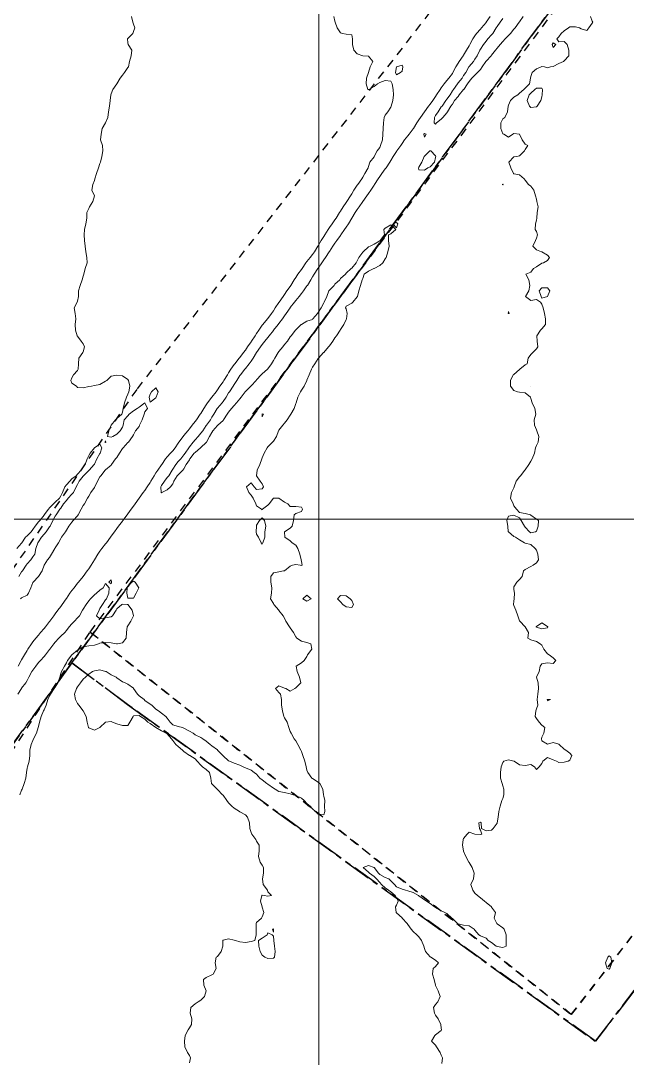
# Model space of a CAD drawing. Header units: centimetres. Extents: x 0 to 642158, y -847 to 649707.
# Drawn here: x 616140.2 to 616194.4, y 620939.2 to 621031.9 of the extents above; entities that cross this region are included whole.
import ezdxf

# ---------------------------------------------------------------- set-up
doc = ezdxf.new("R2010")
doc.units = ezdxf.units.CM
doc.header["$MEASUREMENT"] = 0
doc.linetypes.add('CENTERX2', pattern=[4, 2.5, -0.5, 0.5, -0.5])
doc.linetypes.add('JIS_02_0.7', pattern=[1.35, 0.75, -0.6])
for name, color, linetype, lineweight in [('MEV_grille', 254, 'Continuous', 9), ('WAL_parcellaire agricole', 7, 'JIS_02_0.7', 25), ('WAL_topographie 0.5', 253, 'Continuous', 20)]:
    doc.layers.add(name, color=color, linetype=linetype, lineweight=lineweight)
doc.layers.add('SPW_parcellaire cadastral', color=7, linetype='CENTERX2', lineweight=25, true_color=0xff0542)

# ---------------------------------------------------------------- blocks, each defined once
blk = doc.blocks.new('*U114')
at = {"layer": 'MEV_grille', "transparency": 33554687}
blk.add_lwpolyline([(-1338.461, 0), (1338.461, 0)], dxfattribs=at)
blk = doc.blocks.new('*U115')
at = {"layer": 'MEV_grille', "color": 0, "linetype": 'ByBlock', "lineweight": -2, "transparency": 16777216}
blk.add_blockref('*U114', (0, -1400), dxfattribs=at)
blk = doc.blocks.new('*U112')
at = {"layer": 'MEV_grille', "transparency": 33554687}
blk.add_lwpolyline([(0, 1825.476), (0, -1825.476)], dxfattribs=at)
blk = doc.blocks.new('*U113')
at = {"layer": 'MEV_grille', "color": 0, "linetype": 'ByBlock', "lineweight": -2, "transparency": 16777216}
blk.add_blockref('*U112', (800, 0), dxfattribs=at)

msp = doc.modelspace()

# ---------------------------------------------------------------- linework, layer by layer
at = {"layer": 'SPW_parcellaire cadastral'}
for points in [[(616031.537, 621061.047), (616071.296, 621032.515), (616131.436, 621110.214), (616203.864, 621055.115), (616144.734, 620974.533), (616080.198, 620885.531), (616077.163, 620887.867), (616061.829, 620900.382), (616015.821, 620937.439), (615969.003, 620975.449), (615975.675, 621007.177), (615976.309, 621011.064), (615979.34, 621025.789), (615982.812, 621040.628), (615983.011, 621041.574), (615985.549, 621053.648), (615985.909, 621055.307), (615989.278, 621069.963), (615990.634, 621076.479), (615992.086, 621082.87), (615993.251, 621088.613), (615997.419, 621085.792), (616031.537, 621061.047)], [(616228.713, 621089.191), (616234.067, 621096.533), (616235.854, 621085.618), (616250.942, 621018.209), (616191.526, 620940.742), (616149.715, 620970.824), (616144.734, 620974.533), (616203.864, 621055.115), (616228.713, 621089.191)], [(616080.198, 620885.531), (616144.734, 620974.533), (616149.715, 620970.824), (616191.526, 620940.742), (616250.942, 621018.209), (616261.912, 620966.122), (616263.613, 620952.538), (616261.41, 620918.602), (616259.582, 620897.225), (616259.185, 620882.418), (616258.186, 620828.585), (616258.195, 620804.368), (616254.945, 620806.243), (616180.117, 620849.425), (616137.678, 620793.39), (616104.658, 620794.238), (616090.293, 620793.326), (616059.536, 620788.639)]]:
    msp.add_lwpolyline(points, dxfattribs=at)
at = {"layer": 'WAL_parcellaire agricole'}
for points in [[(615993.69, 621087.772), (615996.857, 621085.772), (616071.363, 621033.532), (616158.049, 621144.691), (616223.154, 621092.299), (616150.533, 620998.958), (616089.777, 620911.085), (616081.778, 620901.784), (616076.078, 620902.284), (616069.979, 620895.383), (615970.471, 620972.87), (615993.69, 621087.772)], [(616146.369, 620977.291), (616226.522, 621084.466), (616231.772, 621085.383), (616245.694, 621033.969), (616249.362, 621021.469), (616227.866, 620992.8), (616189.372, 620943.13), (616146.369, 620977.291)], [(616256.531, 621010.471), (616261.045, 620978.872), (616264.204, 620946.972), (616264.54, 620929.472), (616262.543, 620906.472), (616257.382, 620855.139), (616253.22, 620818.805), (616251.222, 620803.638), (616172.383, 620852.629), (616133.223, 620798.458), (616052.891, 620793.615), (616033.49, 620809.78), (616068.05, 620859.117), (616094.045, 620897.619), (616146.369, 620977.291), (616189.372, 620943.13), (616227.866, 620992.8), (616253.195, 621026.136), (616256.531, 621010.471)]]:
    msp.add_lwpolyline(points, dxfattribs=at)
at = {"layer": 'WAL_topographie 0.5'}
for points in [[(616168.163, 621032.25), (616168.25, 621031.85), (616168.275, 621031.75), (616168.45, 621031.25), (616168.75, 621030.788), (616168.917, 621030.75), (616169.25, 621030.687), (616169.75, 621030.625), (616169.825, 621030.25), (616169.829, 621029.75), (616169.95, 621029.25), (616170.25, 621028.917), (616170.75, 621028.75), (616170.751, 621028.75), (616171.25, 621028.708), (616171.643, 621028.25), (616171.399, 621027.75), (616171.25, 621027.25), (616171.25, 621027.25), (616171.074, 621026.75), (616171.028, 621026.25), (616171.188, 621025.75), (616171.25, 621025.734), (616171.276, 621025.75), (616171.75, 621026.007), (616172.054, 621026.25), (616172.25, 621026.356), (616172.75, 621026.557), (616173.25, 621026.481), (616173.37, 621026.25), (616173.442, 621025.75), (616173.475, 621025.25), (616173.429, 621024.75), (616173.288, 621024.25), (616173.25, 621024.167), (616172.972, 621023.75), (616172.75, 621023.45), (616172.657, 621023.25), (616172.576, 621022.75), (616172.558, 621022.25), (616172.53, 621021.75), (616172.491, 621021.25), (616172.333, 621020.75), (616172.25, 621020.556), (616172.013, 621020.25), (616171.76, 621019.75), (616171.75, 621019.733), (616171.38, 621019.25), (616171.25, 621018.85), (616171.209, 621018.75), (616170.936, 621018.25), (616170.75, 621017.902), (616170.641, 621017.75), (616170.29, 621017.25), (616170.25, 621017.185), (616169.95, 621016.75), (616169.75, 621016.42), (616169.628, 621016.25), (616169.305, 621015.75), (616169.25, 621015.658), (616168.971, 621015.25), (616168.75, 621014.88), (616168.658, 621014.75), (616168.35, 621014.25), (616168.25, 621014.092), (616167.987, 621013.75), (616167.75, 621013.403), (616167.638, 621013.25), (616167.34, 621012.75), (616167.25, 621012.607), (616167.014, 621012.25), (616166.75, 621011.775), (616166.734, 621011.75), (616166.421, 621011.25), (616166.25, 621011.013), (616166.026, 621010.75), (616165.75, 621010.393), (616165.647, 621010.25), (616165.309, 621009.75), (616165.25, 621009.667), (616164.923, 621009.25), (616164.75, 621008.954), (616164.615, 621008.75), (616164.32, 621008.25), (616164.25, 621008.145), (616163.963, 621007.75), (616163.75, 621007.431), (616163.632, 621007.25), (616163.276, 621006.75), (616163.25, 621006.715), (616162.91, 621006.25), (616162.75, 621005.985), (616162.593, 621005.75), (616162.25, 621005.294), (616162.213, 621005.25), (616161.796, 621004.75), (616161.75, 621004.689), (616161.438, 621004.25), (616161.25, 621003.944), (616161.115, 621003.75), (616160.786, 621003.25), (616160.75, 621003.193), (616160.438, 621002.75), (616160.25, 621002.464), (616160.081, 621002.25), (616159.75, 621001.815), (616159.699, 621001.75), (616159.312, 621001.25), (616159.25, 621001.167), (616158.943, 621000.75), (616158.75, 621000.433), (616158.634, 621000.25), (616158.324, 620999.75), (616158.25, 620999.638), (616157.976, 620999.25), (616157.75, 620998.905), (616157.634, 620998.75), (616157.25, 620998.253), (616157.248, 620998.25), (616156.865, 620997.75), (616156.75, 620997.572), (616156.531, 620997.25), (616156.25, 620996.798), (616156.217, 620996.75), (616155.868, 620996.25), (616155.75, 620996.08), (616155.496, 620995.75), (616155.25, 620995.434), (616155.095, 620995.25), (616154.75, 620994.829), (616154.688, 620994.75), (616154.301, 620994.25), (616154.25, 620994.17), (616153.973, 620993.75), (616153.75, 620993.457), (616153.556, 620993.25), (616153.25, 620992.924), (616153.11, 620992.75), (616152.775, 620992.25), (616152.75, 620992.211), (616152.425, 620991.75), (616152.25, 620991.494), (616152.089, 620991.25), (616151.811, 620990.75), (616151.75, 620990.651), (616151.477, 620990.25), (616151.25, 620989.932), (616151.105, 620989.75), (616150.764, 620989.25), (616150.75, 620989.23), (616150.402, 620988.75), (616150.25, 620988.54), (616150.034, 620988.25), (616149.75, 620987.844), (616149.673, 620987.75), (616149.29, 620987.25), (616149.25, 620987.198), (616148.905, 620986.75), (616148.75, 620986.533), (616148.536, 620986.25), (616148.25, 620985.842), (616148.177, 620985.75), (616147.82, 620985.25), (616147.75, 620985.151), (616147.427, 620984.75), (616147.25, 620984.503), (616147.067, 620984.25), (616146.756, 620983.75), (616146.75, 620983.739), (616146.456, 620983.25), (616146.25, 620982.937), (616146.119, 620982.75), (616145.75, 620982.255), (616145.746, 620982.25), (616145.329, 620981.75), (616145.25, 620981.657), (616144.936, 620981.25), (616144.75, 620981.002), (616144.571, 620980.75), (616144.25, 620980.274), (616144.232, 620980.25), (616143.882, 620979.75), (616143.75, 620979.581), (616143.498, 620979.25), (616143.25, 620978.927), (616143.113, 620978.75), (616142.763, 620978.25), (616142.75, 620978.233), (616142.371, 620977.75), (616142.25, 620977.606), (616141.945, 620977.25), (616141.75, 620977.021), (616141.53, 620976.75), (616141.25, 620976.406), (616141.132, 620976.25), (616140.816, 620975.75), (616140.75, 620975.649), (616140.512, 620975.25), (616140.25, 620974.798), (616140.223, 620974.75), (616139.941, 620974.25)], [(616150.063, 621032.25), (616150.192, 621031.75), (616150.25, 621031.583), (616150.37, 621031.25), (616150.25, 621030.917), (616150.175, 621030.75), (616149.75, 621030.303), (616149.713, 621030.25), (616149.75, 621029.917), (616149.776, 621029.75), (616150.1, 621029.25), (616150.036, 621028.75), (616149.882, 621028.25), (616149.786, 621027.75), (616149.75, 621027.717), (616149.446, 621027.25), (616149.25, 621027.013), (616149.05, 621026.75), (616148.75, 621026.25), (616148.75, 621026.25), (616148.407, 621025.75), (616148.25, 621025.357), (616148.208, 621025.25), (616148.173, 621024.75), (616148.091, 621024.25), (616148.017, 621023.75), (616147.954, 621023.25), (616147.75, 621022.75), (616147.75, 621022.75), (616147.44, 621022.25), (616147.35, 621021.75), (616147.313, 621021.25), (616147.472, 621020.75), (616147.516, 621020.25), (616147.407, 621019.75), (616147.293, 621019.25), (616147.25, 621019.117), (616147.116, 621018.75), (616146.944, 621018.25), (616146.785, 621017.75), (616146.75, 621017.625), (616146.607, 621017.25), (616146.523, 621016.75), (616146.75, 621016.25), (616146.75, 621016.25), (616146.75, 621016.25), (616146.625, 621015.75), (616146.322, 621015.25), (616146.25, 621015.125), (616146.089, 621014.75), (616146.083, 621014.25), (616145.982, 621013.75), (616145.871, 621013.25), (616145.853, 621012.75), (616145.871, 621012.25), (616145.939, 621011.75), (616146, 621011.25), (616146.065, 621010.75), (616146.1, 621010.25), (616145.937, 621009.75), (616145.804, 621009.25), (616145.75, 621009.062), (616145.65, 621008.75), (616145.47, 621008.25), (616145.327, 621007.75), (616145.321, 621007.25), (616145.25, 621006.85), (616145.222, 621006.75), (616144.937, 621006.25), (616145.044, 621005.75), (616145.096, 621005.25), (616145.032, 621004.75), (616145.053, 621004.25), (616145.217, 621003.75), (616145.25, 621003.712), (616145.566, 621003.25), (616145.75, 621003.031), (616145.868, 621002.75), (616145.75, 621002.3), (616145.725, 621002.25), (616145.37, 621001.75), (616145.333, 621001.25), (616145.306, 621000.75), (616145.25, 621000.635), (616144.893, 621000.25), (616144.75, 621000), (616144.65, 620999.75), (616144.75, 620999.5), (616145.15, 620999.25), (616145.25, 620999.125), (616145.75, 620999.083), (616146.25, 620999.217), (616146.5, 620999.25), (616146.75, 620999.295), (616147.25, 620999.404), (616147.75, 620999.678), (616147.85, 620999.75), (616148.25, 621000.15), (616148.75, 621000.231), (616149.25, 621000.17), (616149.75, 620999.85), (616149.803, 620999.75), (616149.929, 620999.25), (616149.829, 620998.75), (616149.75, 620998.544), (616149.611, 620998.25), (616149.454, 620997.75), (616149.333, 620997.25), (616149.25, 620996.917), (616149.194, 620996.75), (616148.75, 620996.35), (616148.643, 620996.25), (616148.25, 620995.75), (616148.25, 620995.75), (616148.052, 620995.25), (616147.917, 620994.75), (616148.25, 620994.677), (616148.386, 620994.75), (616148.75, 620994.972), (616149.044, 620995.25), (616149.25, 620995.583), (616149.335, 620995.75), (616149.411, 620996.25), (616149.75, 620996.6), (616149.872, 620996.75), (616150.25, 620997.048), (616150.589, 620997.25), (616150.75, 620997.372), (616151.25, 620997.75), (616151.25, 620997.75), (616151.251, 620997.75), (616151.485, 620997.25), (616151.25, 620996.942), (616151.186, 620996.75), (616151.012, 620996.25), (616150.797, 620995.75), (616150.75, 620995.65), (616150.437, 620995.25), (616150.25, 620994.897), (616150.161, 620994.75), (616149.788, 620994.25), (616149.75, 620994.219), (616149.309, 620993.75), (616149.25, 620993.686), (616149.009, 620993.25), (616148.75, 620992.888), (616148.646, 620992.75), (616148.294, 620992.25), (616148.25, 620992.194), (616147.75, 620991.774), (616147.718, 620991.75), (616147.327, 620991.25), (616147.25, 620991.139), (616147.044, 620990.75), (616146.785, 620990.25), (616146.75, 620990.198), (616146.44, 620989.75), (616146.25, 620989.43), (616146.143, 620989.25), (616145.875, 620988.75), (616145.75, 620988.596), (616145.559, 620988.25), (616145.317, 620987.75), (616145.25, 620987.656), (616144.868, 620987.25), (616144.75, 620987.112), (616144.466, 620986.75), (616144.25, 620986.386), (616144.167, 620986.25), (616143.807, 620985.75), (616143.75, 620985.645), (616143.542, 620985.25), (616143.25, 620984.794), (616143.224, 620984.75), (616142.921, 620984.25), (616142.75, 620983.934), (616142.555, 620983.75), (616142.25, 620983.25), (616142.25, 620983.25), (616142.071, 620982.75), (616141.75, 620982.25), (616141.75, 620982.25), (616141.27, 620981.75), (616141.25, 620981.712), (616141.062, 620981.25), (616140.872, 620980.75), (616140.75, 620980.583), (616140.25, 620980.341), (616140.163, 620980.25)], [(616182.118, 621032.25), (616181.762, 621031.75), (616181.75, 621031.732), (616181.359, 621031.25), (616181.25, 621031.119), (616180.906, 621030.75), (616180.75, 621030.541), (616180.56, 621030.25), (616180.309, 621029.75), (616180.25, 621029.638), (616180.018, 621029.25), (616179.75, 621028.795), (616179.72, 621028.75), (616179.359, 621028.25), (616179.25, 621028.082), (616179.061, 621027.75), (616178.795, 621027.25), (616178.75, 621027.183), (616178.417, 621026.75), (616178.25, 621026.546), (616178.01, 621026.25), (616177.75, 621025.896), (616177.642, 621025.75), (616177.326, 621025.25), (616177.25, 621025.129), (616176.991, 621024.75), (616176.75, 621024.415), (616176.615, 621024.25), (616176.25, 621023.752), (616176.248, 621023.75), (616175.892, 621023.25), (616175.75, 621023.03), (616175.564, 621022.75), (616175.258, 621022.25), (616175.25, 621022.239), (616174.87, 621021.75), (616174.75, 621021.6), (616174.48, 621021.25), (616174.25, 621020.913), (616174.138, 621020.75), (616173.791, 621020.25), (616173.75, 621020.189), (616173.466, 621019.75), (616173.25, 621019.401), (616173.154, 621019.25), (616172.821, 621018.75), (616172.75, 621018.649), (616172.453, 621018.25), (616172.25, 621017.966), (616172.105, 621017.75), (616171.783, 621017.25), (616171.75, 621017.2), (616171.446, 621016.75), (616171.25, 621016.453), (616171.111, 621016.25), (616170.754, 621015.75), (616170.75, 621015.744), (616170.41, 621015.25), (616170.25, 621015.017), (616170.067, 621014.75), (616169.756, 621014.25), (616169.75, 621014.239), (616169.448, 621013.75), (616169.25, 621013.455), (616169.108, 621013.25), (616168.79, 621012.75), (616168.75, 621012.693), (616168.423, 621012.25), (616168.25, 621012.013), (616168.062, 621011.75), (616167.75, 621011.285), (616167.726, 621011.25), (616167.403, 621010.75), (616167.25, 621010.515), (616167.069, 621010.25), (616166.75, 621009.794), (616166.716, 621009.75), (616166.396, 621009.25), (616166.25, 621009.005), (616166.087, 621008.75), (616165.787, 621008.25), (616165.75, 621008.199), (616165.437, 621007.75), (616165.25, 621007.508), (616165.041, 621007.25), (616164.75, 621006.897), (616164.627, 621006.75), (616164.25, 621006.269), (616164.235, 621006.25), (616163.903, 621005.75), (616163.75, 621005.532), (616163.557, 621005.25), (616163.25, 621004.853), (616163.165, 621004.75), (616162.768, 621004.25), (616162.75, 621004.228), (616162.376, 621003.75), (616162.25, 621003.596), (616161.991, 621003.25), (616161.75, 621002.969), (616161.587, 621002.75), (616161.25, 621002.258), (616161.245, 621002.25), (616160.948, 621001.75), (616160.75, 621001.464), (616160.594, 621001.25), (616160.25, 621000.822), (616160.192, 621000.75), (616159.799, 621000.25), (616159.75, 621000.188), (616159.48, 620999.75), (616159.25, 620999.397), (616159.161, 620999.25), (616158.82, 620998.75), (616158.75, 620998.638), (616158.535, 620998.25), (616158.25, 620997.87), (616158.161, 620997.75), (616157.75, 620997.282), (616157.726, 620997.25), (616157.435, 620996.75), (616157.25, 620996.468), (616157.127, 620996.25), (616156.758, 620995.75), (616156.75, 620995.742), (616156.434, 620995.25), (616156.25, 620995.049), (616156.017, 620994.75), (616155.75, 620994.452), (616155.583, 620994.25), (616155.25, 620993.841), (616155.182, 620993.75), (616154.875, 620993.25), (616154.75, 620993.117), (616154.482, 620992.75), (616154.25, 620992.516), (616154.039, 620992.25), (616153.75, 620991.826), (616153.707, 620991.75), (616153.405, 620991.25), (616153.25, 620991.104), (616153.011, 620990.75), (616152.75, 620990.367), (616152.69, 620990.25), (616152.707, 620989.75), (616152.75, 620989.729), (616152.787, 620989.75), (616153.25, 620989.994), (616153.544, 620990.25), (616153.75, 620990.528), (616153.847, 620990.75), (616154.156, 620991.25), (616154.25, 620991.328), (616154.651, 620991.75), (616154.75, 620991.855), (616154.967, 620992.25), (616155.25, 620992.678), (616155.294, 620992.75), (616155.669, 620993.25), (616155.75, 620993.326), (616156.226, 620993.75), (616156.25, 620993.77), (616156.75, 620994.225), (616156.773, 620994.25), (616157.041, 620994.75), (616157.25, 620995.097), (616157.329, 620995.25), (616157.75, 620995.724), (616157.779, 620995.75), (616158.25, 620996.186), (616158.3, 620996.25), (616158.619, 620996.75), (616158.75, 620996.926), (616159.009, 620997.25), (616159.25, 620997.53), (616159.449, 620997.75), (616159.75, 620998.106), (616159.862, 620998.25), (616160.236, 620998.75), (616160.25, 620998.765), (616160.73, 620999.25), (616160.75, 620999.27), (616161.198, 620999.75), (616161.25, 620999.81), (616161.659, 621000.25), (616161.75, 621000.339), (616162.209, 621000.75), (616162.25, 621000.799), (616162.573, 621001.25), (616162.75, 621001.552), (616162.866, 621001.75), (616163.19, 621002.25), (616163.25, 621002.329), (616163.603, 621002.75), (616163.75, 621002.959), (616164.008, 621003.25), (616164.25, 621003.641), (616164.35, 621003.75), (616164.729, 621004.25), (616164.75, 621004.277), (616165.235, 621004.75), (616165.25, 621004.767), (616165.75, 621005.041), (616166.25, 621005.21), (616166.275, 621005.25), (616166.702, 621005.75), (616166.75, 621005.83), (616167.026, 621006.25), (616167.25, 621006.697), (616167.301, 621006.75), (616167.526, 621007.25), (616167.703, 621007.75), (616167.75, 621007.824), (616168.183, 621008.25), (616168.25, 621008.342), (616168.683, 621008.75), (616168.75, 621008.862), (616169.192, 621009.25), (616169.25, 621009.343), (616169.708, 621009.75), (616169.75, 621009.779), (616170.134, 621010.25), (616170.25, 621010.429), (616170.372, 621010.75), (616170.75, 621011.202), (616170.781, 621011.25), (616171.25, 621011.675), (616171.393, 621011.75), (616171.75, 621011.932), (616172.25, 621012.226), (616172.304, 621012.25), (616172.664, 621012.75), (616172.625, 621013.25), (616172.75, 621013.342), (616173.25, 621013.644), (616173.68, 621013.25), (616173.25, 621012.839), (616173.028, 621012.75), (616173.044, 621012.25), (616173.081, 621011.75), (616172.972, 621011.25), (616172.815, 621010.75), (616172.75, 621010.63), (616172.516, 621010.25), (616172.25, 621010.013), (616171.75, 621009.756), (616171.73, 621009.75), (616171.25, 621009.521), (616170.871, 621009.25), (616170.75, 621008.864), (616170.684, 621008.75), (616170.536, 621008.25), (616170.393, 621007.75), (616170.26, 621007.25), (616170.25, 621007.225), (616169.84, 621006.75), (616169.75, 621006.664), (616169.25, 621006.396), (616169.192, 621006.25), (616169.25, 621006.15), (616169.338, 621005.75), (616169.277, 621005.25), (616169.25, 621005.206), (616169.038, 621004.75), (616168.75, 621004.292), (616168.724, 621004.25), (616168.399, 621003.75), (616168.25, 621003.549), (616168.053, 621003.25), (616167.75, 621002.842), (616167.67, 621002.75), (616167.25, 621002.264), (616167.23, 621002.25), (616166.774, 621001.75), (616166.75, 621001.721), (616166.453, 621001.25), (616166.25, 621000.928), (616166.142, 621000.75), (616165.944, 621000.25), (616165.75, 620999.777), (616165.742, 620999.75), (616165.505, 620999.25), (616165.25, 620998.884), (616165.162, 620998.75), (616164.924, 620998.25), (616164.771, 620997.75), (616164.75, 620997.694), (616164.6, 620997.25), (616164.314, 620996.75), (616164.25, 620996.647), (616163.99, 620996.25), (616163.75, 620995.938), (616163.606, 620995.75), (616163.25, 620995.31), (616163.217, 620995.25), (616163.038, 620994.75), (616162.75, 620994.325), (616162.659, 620994.25), (616162.25, 620993.835), (616162.197, 620993.75), (616161.919, 620993.25), (616161.75, 620992.853), (616161.708, 620992.75), (616161.548, 620992.25), (616161.292, 620991.75), (616161.25, 620991.25), (616161.558, 620990.75), (616161.75, 620990.523), (616161.87, 620990.25), (616161.75, 620990.092), (616161.25, 620990.015), (616161.028, 620990.25), (616160.75, 620990.607), (616160.333, 620990.25), (616160.567, 620989.75), (616160.75, 620989.5), (616160.94, 620989.25), (616161.184, 620988.75), (616161.25, 620988.558), (616161.694, 620988.25), (616161.75, 620988.204), (616161.766, 620988.25), (616162.25, 620988.616), (616162.372, 620988.75), (616162.75, 620989.25), (616162.75, 620989.25), (616163.25, 620989.25), (616163.25, 620989.25), (616163.75, 620988.887), (616164.025, 620988.75), (616164.25, 620988.513), (616164.75, 620988.511), (616165.25, 620988.446), (616165.348, 620988.25), (616165.25, 620988.046), (616164.75, 620987.875), (616164.607, 620987.75), (616164.554, 620987.25), (616164.432, 620986.75), (616164.25, 620986.56), (616163.75, 620986.25), (616163.783, 620985.75), (616164.25, 620985.446), (616164.417, 620985.25), (616164.75, 620985.036), (616164.947, 620984.75), (616165.12, 620984.25), (616165.237, 620983.75), (616165.25, 620983.583), (616165.309, 620983.25), (616165.25, 620983.217), (616165.139, 620983.25), (616164.75, 620983.329), (616164.459, 620983.25), (616164.25, 620983.174), (616163.75, 620982.765), (616163.667, 620982.75), (616163.25, 620982.667), (616162.75, 620982.583), (616162.528, 620982.25), (616162.529, 620981.75), (616162.605, 620981.25), (616162.591, 620980.75), (616162.492, 620980.25), (616162.75, 620979.825), (616162.8, 620979.75), (616163.238, 620979.25), (616163.25, 620979.222), (616163.619, 620978.75), (616163.75, 620978.519), (616163.856, 620978.25), (616164.185, 620977.75), (616164.25, 620977.673), (616164.535, 620977.25), (616164.75, 620976.859), (616164.842, 620976.75), (616165.25, 620976.473), (616165.75, 620976.364), (616166.092, 620976.25), (616166.185, 620975.75), (616165.81, 620975.25), (616165.75, 620975.118), (616165.5, 620974.75), (616165.25, 620974.538), (616164.798, 620974.25), (616164.875, 620973.75), (616165.083, 620973.25), (616165.187, 620972.75), (616164.75, 620972.313), (616164.667, 620972.25), (616164.25, 620972.023), (616163.865, 620972.25), (616163.75, 620972.291), (616163.25, 620972.483), (616162.946, 620972.25), (616163.25, 620971.882), (616163.389, 620971.75), (616163.474, 620971.25), (616163.487, 620970.75), (616163.574, 620970.25), (616163.675, 620969.75), (616163.75, 620969.62), (616163.986, 620969.25), (616164.14, 620968.75), (616164.25, 620968.41), (616164.343, 620968.25), (616164.591, 620967.75), (616164.75, 620967.571), (616164.924, 620967.25), (616165.201, 620966.75), (616165.25, 620966.625), (616165.383, 620966.25), (616165.55, 620965.75), (616165.665, 620965.25), (616165.75, 620964.95), (616165.818, 620964.75), (616166.184, 620964.25), (616166.25, 620964.204), (616166.75, 620963.895), (616166.886, 620963.75), (616167.172, 620963.25), (616167.23, 620962.75), (616167.25, 620962.625), (616167.333, 620962.25), (616167.329, 620961.75), (616167.361, 620961.25), (616167.25, 620960.956), (616166.75, 620961.014), (616166.527, 620961.25), (616166.25, 620961.513), (616166.05, 620961.75), (616165.75, 620961.989), (616165.51, 620962.25), (616165.25, 620962.466), (616164.75, 620962.696), (616164.527, 620962.75), (616164.25, 620962.847), (616163.75, 620962.95), (616163.25, 620963.06), (616162.906, 620963.25), (616162.75, 620963.352), (616162.25, 620963.699), (616162.175, 620963.75), (616161.75, 620964.077), (616161.545, 620964.25), (616161.25, 620964.594), (616161.045, 620964.75), (616160.75, 620964.953), (616160.25, 620965.159), (616160.055, 620965.25), (616159.75, 620965.411), (616159.25, 620965.571), (616158.814, 620965.75), (616158.75, 620965.789), (616158.25, 620966.245), (616158.245, 620966.25), (616157.764, 620966.75), (616157.75, 620966.761), (616157.25, 620967.139), (616157.112, 620967.25), (616156.75, 620967.529), (616156.453, 620967.75), (616156.25, 620967.873), (616155.75, 620968.117), (616155.581, 620968.25), (616155.25, 620968.431), (616154.75, 620968.716), (616154.639, 620968.75), (616154.25, 620968.85), (616153.75, 620969.007), (616153.53, 620969.25), (616153.25, 620969.588), (616153.128, 620969.75), (616152.75, 620970.046), (616152.48, 620970.25), (616152.25, 620970.396), (616151.871, 620970.75), (616151.75, 620970.838), (616151.25, 620971.186), (616151.192, 620971.25), (616150.75, 620971.586), (616150.616, 620971.75), (616150.26, 620972.25), (616150.25, 620972.263), (616149.75, 620972.638), (616149.491, 620972.75), (616149.25, 620972.847), (616148.75, 620973.205), (616148.699, 620973.25), (616148.25, 620973.479), (616147.79, 620973.75), (616147.75, 620973.774), (616147.25, 620973.908), (616146.75, 620973.826), (616146.578, 620973.75), (616146.25, 620973.534), (616145.952, 620973.25), (616145.75, 620973.083), (616145.512, 620972.75), (616145.25, 620972.403), (616145.147, 620972.25), (616144.971, 620971.75), (616145.058, 620971.25), (616145.25, 620970.909), (616145.36, 620970.75), (616145.75, 620970.257), (616145.756, 620970.25), (616146.011, 620969.75), (616146.092, 620969.25), (616146.235, 620968.75), (616146.25, 620968.731), (616146.75, 620968.511), (616147.25, 620968.75), (616147.25, 620968.75), (616147.75, 620969.25), (616147.75, 620969.25), (616148.25, 620969.293), (616148.367, 620969.25), (616148.75, 620969.09), (616149.25, 620968.93), (616149.75, 620968.955), (616149.926, 620969.25), (616150.216, 620969.75), (616150.25, 620969.795), (616150.75, 620969.848), (616150.868, 620969.75), (616151.25, 620969.522), (616151.532, 620969.25), (616151.75, 620969.11), (616152.25, 620968.75), (616152.25, 620968.75), (616152.75, 620968.465), (616153.171, 620968.25), (616153.25, 620968.188), (616153.651, 620967.75), (616153.75, 620967.591), (616154.023, 620967.25), (616154.25, 620967.058), (616154.62, 620966.75), (616154.75, 620966.635), (616155.25, 620966.275), (616155.294, 620966.25), (616155.75, 620965.953), (616155.944, 620965.75), (616156.25, 620965.406), (616156.422, 620965.25), (616156.75, 620965.003), (616157.045, 620964.75), (616157.172, 620964.25), (616157.219, 620963.75), (616157.25, 620963.719), (616157.729, 620963.25), (616157.75, 620963.232), (616158.215, 620962.75), (616158.25, 620962.706), (616158.575, 620962.25), (616158.75, 620962.034), (616159.04, 620961.75), (616159.25, 620961.566), (616159.724, 620961.25), (616159.75, 620961.23), (616160.25, 620960.968), (616160.439, 620960.75), (616160.627, 620960.25), (616160.63, 620959.75), (616160.75, 620959.389), (616160.811, 620959.25), (616161.167, 620958.75), (616161.25, 620958.621), (616161.49, 620958.25), (616161.489, 620957.75), (616161.421, 620957.25), (616161.571, 620956.75), (616161.75, 620956.456), (616161.853, 620956.25), (616161.878, 620955.75), (616161.774, 620955.25), (616161.821, 620954.75), (616162.208, 620954.25), (616162.25, 620954.083), (616162.583, 620953.75), (616162.25, 620953.706), (616161.917, 620953.75), (616161.75, 620953.792), (616161.717, 620953.75), (616161.61, 620953.25), (616161.741, 620952.75), (616161.75, 620952.704), (616161.882, 620952.25), (616161.75, 620951.865), (616161.675, 620951.75), (616161.25, 620951.364), (616161.202, 620951.25), (616161.203, 620950.75), (616161.219, 620950.25), (616161.083, 620949.75), (616160.75, 620949.65), (616160.25, 620949.57), (616159.75, 620949.636), (616159.365, 620949.75), (616159.25, 620949.779), (616158.75, 620949.883), (616158.25, 620949.781), (616158.233, 620949.75), (616158.234, 620949.25), (616158.068, 620948.75), (616157.75, 620948.313), (616157.635, 620948.25), (616157.56, 620947.75), (616157.625, 620947.25), (616157.365, 620946.75), (616157.25, 620946.667), (616156.75, 620946.432), (616156.5, 620946.25), (616156.526, 620945.75), (616156.75, 620945.25), (616156.75, 620945.25), (616156.75, 620945.25), (616156.589, 620944.75), (616156.25, 620944.411), (616156.036, 620944.25), (616155.75, 620944.074), (616155.357, 620943.75), (616155.315, 620943.25), (616155.464, 620942.75), (616155.417, 620942.25), (616155.25, 620941.929), (616155.131, 620941.75), (616154.868, 620941.25), (616154.811, 620940.75), (616154.846, 620940.25), (616155.083, 620939.75), (616155.25, 620939.481), (616155.344, 620939.25), (616155.25, 620938.822)], [(616191.092, 621032.25), (616191.25, 621031.836), (616191.284, 621031.75), (616191.25, 621031.65), (616190.938, 621031.25), (616190.75, 621031.019), (616190.25, 621031.162), (616190.107, 621031.25), (616189.75, 621031.337), (616189.25, 621031.321), (616189.119, 621031.25), (616188.75, 621030.976), (616188.461, 621030.75), (616188.25, 621030.436), (616188.083, 621030.25), (616188.25, 621029.992), (616188.75, 621030.016), (616188.99, 621029.75), (616189.165, 621029.25), (616189.138, 621028.75), (616188.75, 621028.294), (616188.667, 621028.25), (616188.25, 621028.067), (616187.75, 621027.8), (616187.528, 621027.75), (616187.25, 621027.684), (616186.972, 621027.75), (616186.75, 621027.799), (616186.667, 621027.75), (616186.25, 621027.583), (616185.886, 621027.25), (616185.75, 621026.893), (616185.722, 621026.75), (616185.625, 621026.25), (616185.25, 621025.854), (616185.144, 621025.75), (616184.75, 621025.397), (616184.587, 621025.25), (616184.25, 621025.06), (616183.95, 621024.75), (616183.75, 621024.346), (616183.717, 621024.25), (616183.679, 621023.75), (616183.441, 621023.25), (616183.25, 621023.106), (616183.085, 621022.75), (616183.071, 621022.25), (616183.25, 621021.792), (616183.344, 621021.75), (616183.75, 621021.479), (616184.156, 621021.75), (616184.25, 621021.815), (616184.75, 621021.75), (616184.75, 621021.75), (616184.975, 621021.25), (616185.25, 621020.857), (616185.5, 621020.75), (616185.25, 621020.375), (616185.187, 621020.25), (616184.75, 621019.813), (616184.5, 621019.75), (616184.25, 621019.731), (616183.786, 621019.25), (616183.964, 621018.75), (616184.218, 621018.25), (616184.25, 621018.21), (616184.75, 621018.125), (616185.17, 621017.75), (616185.25, 621017.645), (616185.562, 621017.25), (616185.75, 621017.095), (616186.028, 621016.75), (616186.169, 621016.25), (616186.25, 621015.938), (616186.298, 621015.75), (616186.422, 621015.25), (616186.329, 621014.75), (616186.291, 621014.25), (616186.25, 621014.083), (616186.164, 621013.75), (616186.156, 621013.25), (616186.25, 621013.05), (616186.36, 621012.75), (616186.25, 621012.45), (616186.185, 621012.25), (616185.941, 621011.75), (616186.25, 621011.432), (616186.712, 621011.25), (616186.75, 621011.235), (616187.25, 621010.953), (616187.426, 621010.75), (616187.25, 621010.454), (616186.875, 621010.25), (616186.75, 621010.224), (616186.25, 621009.899), (616185.991, 621009.75), (616185.75, 621009.425), (616185.312, 621009.25), (616185.575, 621008.75), (616185.672, 621008.25), (616185.567, 621007.75), (616185.267, 621007.25), (616185.75, 621006.882), (616186.25, 621006.993), (616186.61, 621006.75), (616186.75, 621006.575), (616186.857, 621006.25), (616186.968, 621005.75), (616187.069, 621005.25), (616187.067, 621004.75), (616186.75, 621004.379), (616186.635, 621004.25), (616186.29, 621003.75), (616186.326, 621003.25), (616186.378, 621002.75), (616186.25, 621002.583), (616185.938, 621002.25), (616185.75, 621002.062), (616185.523, 621001.75), (616185.429, 621001.25), (616185.25, 621001.146), (616184.775, 621000.75), (616184.75, 621000.732), (616184.25, 621000.28), (616184.167, 621000.25), (616183.944, 620999.75), (616183.942, 620999.25), (616184.25, 620998.863), (616184.568, 620998.75), (616184.75, 620998.723), (616185.25, 620998.636), (616185.722, 620998.25), (616185.75, 620998.139), (616185.867, 620997.75), (616186.112, 620997.25), (616186.205, 620996.75), (616186.048, 620996.25), (616186.076, 620995.75), (616186.25, 620995.333), (616186.278, 620995.25), (616186.464, 620994.75), (616186.401, 620994.25), (616186.25, 620993.942), (616186.159, 620993.75), (616186.073, 620993.25), (616185.89, 620992.75), (616185.75, 620992.536), (616185.583, 620992.25), (616185.25, 620991.779), (616185.227, 620991.75), (616184.847, 620991.25), (616184.75, 620991.141), (616184.438, 620990.75), (616184.281, 620990.25), (616184.25, 620990.167), (616184.016, 620989.75), (616183.933, 620989.25), (616184.165, 620988.75), (616184.25, 620988.56), (616184.467, 620988.25), (616184.75, 620987.957), (616185.25, 620987.886), (616185.721, 620987.75), (616185.75, 620987.739), (616186.25, 620987.375), (616186.427, 620987.25), (616186.409, 620986.75), (616186.25, 620986.283), (616186.179, 620986.25), (616185.75, 620986.135), (616185.643, 620986.25), (616185.25, 620986.657), (616185.204, 620986.75), (616184.88, 620987.25), (616184.75, 620987.5), (616184.25, 620987.737), (616183.75, 620987.643), (616183.622, 620987.25), (616183.703, 620986.75), (616183.734, 620986.25), (616183.75, 620986.234), (616184.25, 620985.832), (616184.375, 620985.75), (616184.75, 620985.519), (616185.202, 620985.25), (616185.25, 620985.229), (616185.75, 620985.104), (616186.13, 620984.75), (616186.25, 620984.595), (616186.388, 620984.25), (616186.445, 620983.75), (616186.25, 620983.469), (616185.966, 620983.25), (616185.75, 620983.138), (616185.25, 620982.875), (616185.106, 620982.75), (616184.97, 620982.25), (616184.75, 620981.979), (616184.494, 620981.75), (616184.25, 620981.313), (616184.227, 620981.25), (616184.25, 620981.083), (616184.285, 620980.75), (616184.278, 620980.25), (616184.25, 620980.036), (616184.216, 620979.75), (616184.25, 620979.645), (616184.429, 620979.25), (616184.583, 620978.75), (616184.75, 620978.3), (616184.781, 620978.25), (616185.25, 620977.75), (616185.25, 620977.75), (616185.542, 620977.25), (616185.477, 620976.75), (616185.75, 620976.592), (616186.25, 620976.447), (616186.591, 620976.25), (616186.75, 620976.11), (616186.93, 620975.75), (616187.25, 620975.34), (616187.39, 620975.25), (616187.75, 620974.985), (616187.992, 620974.75), (616187.75, 620974.492), (616187.25, 620974.536), (616186.75, 620974.462), (616186.578, 620974.25), (616186.49, 620973.75), (616186.25, 620973.25), (616186.417, 620972.75), (616186.439, 620972.25), (616186.379, 620971.75), (616186.329, 620971.25), (616186.39, 620970.75), (616186.25, 620970.432), (616186.215, 620970.25), (616186.15, 620969.75), (616186.25, 620969.567), (616186.491, 620969.25), (616186.75, 620968.964), (616187, 620968.75), (616186.92, 620968.25), (616186.75, 620967.887), (616186.7, 620967.75), (616186.75, 620967.583), (616187.25, 620967.264), (616187.75, 620967.414), (616188.25, 620967.284), (616188.282, 620967.25), (616188.75, 620966.84), (616188.885, 620966.75), (616189.25, 620966.472), (616189.406, 620966.25), (616189.25, 620965.85), (616189.083, 620965.75), (616188.75, 620965.659), (616188.25, 620965.646), (616188.042, 620965.75), (616187.75, 620965.867), (616187.25, 620966.096), (616186.828, 620965.75), (616186.75, 620965.558), (616186.515, 620965.25), (616186.25, 620965.025), (616186.07, 620965.25), (616185.75, 620965.461), (616185.25, 620965.362), (616184.75, 620965.423), (616184.264, 620965.75), (616184.25, 620965.765), (616183.75, 620965.883), (616183.35, 620965.75), (616183.25, 620965.625), (616183.114, 620965.25), (616183.047, 620964.75), (616183.048, 620964.25), (616183.193, 620963.75), (616183.25, 620963.55), (616183.348, 620963.25), (616183.347, 620962.75), (616183.25, 620962.432), (616183.173, 620962.25), (616183.009, 620961.75), (616182.895, 620961.25), (616182.837, 620960.75), (616182.761, 620960.25), (616182.75, 620960.222), (616182.396, 620959.75), (616182.25, 620959.61), (616181.75, 620959.55), (616181.35, 620959.75), (616181.317, 620960.25), (616181.25, 620960.306), (616181.107, 620960.25), (616181.167, 620959.75), (616181.25, 620959.583), (616181.375, 620959.25), (616181.25, 620959.215), (616180.75, 620959.25), (616180.75, 620959.25), (616180.25, 620959.417), (616180.056, 620959.25), (616179.75, 620958.857), (616179.717, 620958.75), (616179.65, 620958.25), (616179.74, 620957.75), (616179.75, 620957.728), (616179.954, 620957.25), (616180.23, 620956.75), (616180.25, 620956.722), (616180.516, 620956.25), (616180.689, 620955.75), (616180.622, 620955.25), (616180.398, 620954.75), (616180.574, 620954.25), (616180.75, 620953.983), (616180.978, 620953.75), (616181.25, 620953.545), (616181.617, 620953.25), (616181.75, 620953.123), (616182.237, 620952.75), (616182.25, 620952.729), (616182.598, 620952.25), (616182.477, 620951.75), (616182.732, 620951.25), (616182.75, 620951.234), (616183.25, 620950.886), (616183.37, 620950.75), (616183.552, 620950.25), (616183.554, 620949.75), (616183.55, 620949.25), (616183.25, 620949.114), (616182.75, 620949.205), (616182.644, 620949.25), (616182.25, 620949.567), (616181.95, 620949.75), (616181.75, 620949.946), (616181.25, 620950.153), (616181.12, 620950.25), (616180.75, 620950.669), (616180.69, 620950.75), (616180.25, 620951.046), (616179.75, 620951.12), (616179.25, 620951.221), (616179.203, 620951.25), (616178.75, 620951.698), (616178.699, 620951.75), (616178.25, 620952.154), (616178.064, 620952.25), (616177.75, 620952.397), (616177.25, 620952.679), (616177.157, 620952.75), (616176.75, 620953.036), (616176.443, 620953.25), (616176.25, 620953.384), (616175.75, 620953.722), (616175.708, 620953.75), (616175.25, 620954.017), (616174.75, 620954.189), (616174.548, 620954.25), (616174.25, 620954.315), (616173.75, 620954.548), (616173.559, 620954.75), (616173.25, 620955.083), (616173.057, 620955.25), (616172.75, 620955.378), (616172.25, 620955.635), (616172.15, 620955.75), (616171.75, 620956.25), (616171.75, 620956.25), (616171.25, 620956.448), (616170.787, 620956.25), (616171.25, 620955.833), (616171.343, 620955.75), (616171.75, 620955.449), (616171.97, 620955.25), (616172.25, 620954.931), (616172.404, 620954.75), (616172.75, 620954.453), (616173.041, 620954.25), (616173.25, 620954.083), (616173.633, 620953.75), (616173.75, 620953.55), (616173.912, 620953.25), (616173.75, 620952.888), (616173.667, 620952.75), (616173.728, 620952.25), (616173.75, 620952.227), (616174.25, 620951.778), (616174.268, 620951.75), (616174.704, 620951.25), (616174.75, 620951.183), (616175.076, 620950.75), (616175.25, 620950.543), (616175.578, 620950.25), (616175.75, 620950.083), (616176, 620949.75), (616176.188, 620949.25), (616176.25, 620949.023), (616176.35, 620948.75), (616176.75, 620948.27), (616176.827, 620948.25), (616177.25, 620947.975), (616177.515, 620947.75), (616177.25, 620947.429), (616177.041, 620947.25), (616176.969, 620946.75), (616177.105, 620946.25), (616177.232, 620945.75), (616177.25, 620945.725), (616177.487, 620945.25), (616177.639, 620944.75), (616177.44, 620944.25), (616177.25, 620944.038), (616177.067, 620943.75), (616177.136, 620943.25), (616177.25, 620943.078), (616177.487, 620942.75), (616177.719, 620942.25), (616177.75, 620941.917), (616177.783, 620941.75), (616177.75, 620941.719), (616177.25, 620941.318), (616177.178, 620941.25), (616176.889, 620940.75), (616177.25, 620940.389), (616177.339, 620940.25), (616177.644, 620939.75), (616177.75, 620939.5), (616177.863, 620939.25), (616177.792, 620938.75)], [(616183.25, 621032.071), (616183.023, 621031.75), (616182.75, 621031.365), (616182.67, 621031.25), (616182.349, 621030.75), (616182.25, 621030.633), (616181.928, 621030.25), (616181.75, 621030.055), (616181.514, 621029.75), (616181.25, 621029.348), (616181.197, 621029.25), (616180.97, 621028.75), (616180.75, 621028.437), (616180.636, 621028.25), (616180.25, 621027.779), (616180.229, 621027.75), (616179.941, 621027.25), (616179.75, 621026.986), (616179.623, 621026.75), (616179.25, 621026.322), (616179.194, 621026.25), (616178.839, 621025.75), (616178.75, 621025.627), (616178.54, 621025.25), (616178.25, 621024.885), (616178.168, 621024.75), (616177.819, 621024.25), (616177.75, 621024.182), (616177.476, 621023.75), (616177.25, 621023.425), (616177.156, 621023.25), (616177.116, 621022.75), (616177.25, 621022.658), (616177.321, 621022.75), (616177.75, 621023.082), (616177.889, 621023.25), (616178.25, 621023.67), (616178.308, 621023.75), (616178.596, 621024.25), (616178.75, 621024.44), (616178.939, 621024.75), (616179.25, 621025.105), (616179.352, 621025.25), (616179.75, 621025.733), (616179.763, 621025.75), (616180.088, 621026.25), (616180.25, 621026.44), (616180.48, 621026.75), (616180.75, 621027.025), (616180.99, 621027.25), (616181.25, 621027.54), (616181.399, 621027.75), (616181.743, 621028.25), (616181.75, 621028.256), (616182.197, 621028.75), (616182.25, 621028.8), (616182.606, 621029.25), (616182.75, 621029.42), (616183.014, 621029.75), (616183.25, 621030.03), (616183.454, 621030.25), (616183.75, 621030.568), (616183.934, 621030.75), (616184.25, 621031.126), (616184.351, 621031.25), (616184.718, 621031.75), (616184.75, 621031.789), (616185.079, 621032.25)], [(616187.75, 621029.491), (616188, 621029.75), (616187.75, 621029.91), (616187.673, 621029.75), (616187.75, 621029.491)], [(616174.107, 621027.25), (616173.75, 621027.042), (616173.672, 621027.25), (616173.75, 621027.75), (616173.75, 621027.75), (616174.25, 621027.917), (616174.327, 621027.75), (616174.25, 621027.375), (616174.107, 621027.25)], [(616186.314, 621024.25), (616186.25, 621024.19), (616185.75, 621024.137), (616185.629, 621024.25), (616185.433, 621024.75), (616185.62, 621025.25), (616185.75, 621025.409), (616186.125, 621025.75), (616186.25, 621025.859), (616186.75, 621025.85), (616186.792, 621025.75), (616186.782, 621025.25), (616186.75, 621025.083), (616186.65, 621024.75), (616186.314, 621024.25)], [(616176.25, 621021.484), (616176.389, 621021.75), (616176.25, 621021.812), (616176.208, 621021.75), (616176.25, 621021.484)], [(616176.554, 621018.75), (616176.25, 621018.544), (616175.75, 621018.562), (616175.718, 621018.75), (616175.75, 621018.812), (616176.016, 621019.25), (616176.224, 621019.75), (616176.25, 621019.786), (616176.737, 621020.25), (616176.75, 621020.261), (616176.833, 621020.25), (616177.25, 621019.821), (616177.27, 621019.75), (616177.25, 621019.657), (616177.138, 621019.25), (616176.75, 621018.846), (616176.554, 621018.75)], [(616183.25, 621017.221), (616183.272, 621017.25), (616183.25, 621017.281), (616183.208, 621017.25), (616183.25, 621017.221)], [(616173.857, 621013.75), (616173.75, 621013.375), (616173.429, 621013.75), (616173.75, 621013.853), (616173.857, 621013.75)], [(616187.25, 621007.25), (616187.25, 621007.25), (616186.75, 621007.1), (616186.682, 621007.25), (616186.514, 621007.75), (616186.75, 621008.033), (616187.25, 621008.042), (616187.464, 621007.75), (616187.25, 621007.25)], [(616183.75, 621005.735), (616183.812, 621005.75), (616183.75, 621005.917), (616183.726, 621005.75), (616183.75, 621005.735)], [(616152.272, 620998.25), (616152.25, 620998.2), (616151.75, 620997.813), (616151.637, 620998.25), (616151.75, 620998.541), (616151.869, 620998.75), (616152.25, 620999.083), (616152.455, 620998.75), (616152.272, 620998.25)], [(616185.75, 620999.25), (616185.75, 620999.25), (616185.75, 620999.25), (616185.75, 620999.25), (616185.75, 620999.25)], [(616161.864, 620996.75), (616161.75, 620996.5), (616161.737, 620996.75), (616161.75, 620996.766), (616161.864, 620996.75)], [(616147.75, 620994.23), (616147.764, 620994.25), (616147.75, 620994.375), (616147.688, 620994.25), (616147.75, 620994.23)], [(616139.996, 620982.25), (616140.25, 620982.655), (616140.328, 620982.75), (616140.65, 620983.25), (616140.75, 620983.387), (616141.086, 620983.75), (616141.25, 620984), (616141.417, 620984.25), (616141.519, 620984.75), (616141.692, 620985.25), (616141.75, 620985.331), (616142.04, 620985.75), (616142.25, 620986.015), (616142.442, 620986.25), (616142.75, 620986.671), (616142.811, 620986.75), (616143.036, 620987.25), (616143.25, 620987.625), (616143.333, 620987.75), (616143.674, 620988.25), (616143.75, 620988.346), (616143.994, 620988.75), (616144.25, 620989.032), (616144.42, 620989.25), (616144.75, 620989.601), (616144.877, 620989.75), (616145.122, 620990.25), (616145.25, 620990.47), (616145.396, 620990.75), (616145.75, 620991.209), (616145.792, 620991.25), (616146.25, 620991.721), (616146.282, 620991.75), (616146.721, 620992.25), (616146.75, 620992.274), (616146.972, 620992.75), (616147.25, 620993.231), (616147.259, 620993.25), (616147.417, 620993.75), (616147.25, 620994.066), (616146.75, 620993.75), (616146.75, 620993.75), (616146.367, 620993.25), (616146.25, 620993.044), (616146.118, 620992.75), (616145.942, 620992.25), (616145.75, 620992.012), (616145.578, 620991.75), (616145.25, 620991.388), (616145.112, 620991.25), (616144.75, 620990.958), (616144.553, 620990.75), (616144.25, 620990.421), (616144.122, 620990.25), (616143.894, 620989.75), (616143.75, 620989.467), (616143.625, 620989.25), (616143.25, 620988.875), (616143.111, 620988.75), (616142.75, 620988.368), (616142.653, 620988.25), (616142.264, 620987.75), (616142.25, 620987.736), (616141.87, 620987.25), (616141.75, 620987.119), (616141.458, 620986.75), (616141.25, 620986.453), (616141.097, 620986.25), (616140.75, 620985.888), (616140.583, 620985.75), (616140.26, 620985.25), (616140.25, 620985.238), (616139.821, 620984.75)], [(616161.75, 620985.143), (616161.81, 620985.25), (616161.972, 620985.75), (616161.976, 620986.25), (616162.062, 620986.75), (616161.955, 620987.25), (616161.75, 620987.487), (616161.5, 620987.25), (616161.25, 620986.841), (616161.23, 620986.75), (616161.205, 620986.25), (616161.25, 620986.036), (616161.417, 620985.75), (616161.65, 620985.25), (616161.75, 620985.143)], [(616139.897, 620971.75), (616140.234, 620972.25), (616140.25, 620972.269), (616140.622, 620972.75), (616140.75, 620972.955), (616140.895, 620973.25), (616141.155, 620973.75), (616141.25, 620973.885), (616141.515, 620974.25), (616141.75, 620974.554), (616141.933, 620974.75), (616142.25, 620975.104), (616142.389, 620975.25), (616142.75, 620975.724), (616142.77, 620975.75), (616143.142, 620976.25), (616143.25, 620976.384), (616143.579, 620976.75), (616143.75, 620976.93), (616144.099, 620977.25), (616144.25, 620977.438), (616144.512, 620977.75), (616144.75, 620978.03), (616144.986, 620978.25), (616145.25, 620978.565), (616145.436, 620978.75), (616145.703, 620979.25), (616145.75, 620979.336), (616146.008, 620979.75), (616146.25, 620980.077), (616146.416, 620980.25), (616146.75, 620980.607), (616146.93, 620980.75), (616147.25, 620981.037), (616147.538, 620981.25), (616147.75, 620981.631), (616148.086, 620981.25), (616148.034, 620980.75), (616147.821, 620980.25), (616147.75, 620980.174), (616147.465, 620979.75), (616147.25, 620979.379), (616147.171, 620979.25), (616146.932, 620978.75), (616147.25, 620978.463), (616147.75, 620978.548), (616148.25, 620978.648), (616148.37, 620978.75), (616148.692, 620979.25), (616148.75, 620979.355), (616149.195, 620979.75), (616149.25, 620979.783), (616149.679, 620979.75), (616149.75, 620979.744), (616150.119, 620979.25), (616150.242, 620978.75), (616150.014, 620978.25), (616149.75, 620977.855), (616149.667, 620977.75), (616149.608, 620977.25), (616149.589, 620976.75), (616149.25, 620976.312), (616148.806, 620976.25), (616148.75, 620976.244), (616148.727, 620976.25), (616148.25, 620976.313), (616147.75, 620976.361), (616147.25, 620976.296), (616147.123, 620976.25), (616146.75, 620976.127), (616146.25, 620976.048), (616145.75, 620975.955), (616145.405, 620975.75), (616145.25, 620975.667), (616144.75, 620975.256), (616144.743, 620975.25), (616144.348, 620974.75), (616144.25, 620974.551), (616144.073, 620974.25), (616143.819, 620973.75), (616143.75, 620973.579), (616143.652, 620973.25), (616143.473, 620972.75), (616143.25, 620972.369), (616143.157, 620972.25), (616142.818, 620971.75), (616142.75, 620971.581), (616142.604, 620971.25), (616142.436, 620970.75), (616142.25, 620970.339), (616142.206, 620970.25), (616141.994, 620969.75), (616141.855, 620969.25), (616141.75, 620968.842), (616141.729, 620968.75), (616141.586, 620968.25), (616141.324, 620967.75), (616141.25, 620967.602), (616141.093, 620967.25), (616140.997, 620966.75), (616140.987, 620966.25), (616140.929, 620965.75), (616140.771, 620965.25), (616140.75, 620965.135), (616140.671, 620964.75), (616140.614, 620964.25), (616140.483, 620963.75), (616140.292, 620963.25), (616140.25, 620963.153), (616140.094, 620962.75)], [(616148.291, 620981.75), (616148.25, 620981.605), (616148.054, 620981.75), (616148.25, 620981.964), (616148.291, 620981.75)], [(616150.491, 620980.75), (616150.25, 620980.321), (616149.75, 620980.328), (616149.665, 620980.75), (616149.692, 620981.25), (616149.75, 620981.38), (616150.096, 620981.75), (616150.25, 620981.827), (616150.395, 620981.75), (616150.728, 620981.25), (616150.491, 620980.75)], [(616166.133, 620980.25), (616165.75, 620980.059), (616165.368, 620980.25), (616165.75, 620980.575), (616166.133, 620980.25)], [(616169.92, 620979.75), (616169.75, 620979.469), (616169.25, 620979.543), (616168.957, 620979.75), (616168.75, 620980), (616168.489, 620980.25), (616168.75, 620980.566), (616169.25, 620980.536), (616169.625, 620980.25), (616169.75, 620980.096), (616169.92, 620979.75)], [(616187.275, 620977.75), (616187.25, 620977.656), (616186.75, 620977.583), (616186.25, 620977.728), (616186.204, 620977.75), (616186.25, 620977.778), (616186.75, 620978.111), (616187.25, 620977.78), (616187.275, 620977.75)], [(616187.5, 620971.25), (616187.25, 620971.15), (616187.221, 620971.25), (616187.25, 620971.264), (616187.5, 620971.25)], [(616162.764, 620950.75), (616162.75, 620950.5), (616162.679, 620950.75), (616162.75, 620950.788), (616162.764, 620950.75)], [(616162.84, 620948.25), (616162.75, 620948.179), (616162.25, 620948.145), (616161.983, 620948.25), (616161.75, 620948.429), (616161.566, 620948.75), (616161.462, 620949.25), (616161.417, 620949.75), (616161.75, 620949.962), (616162.182, 620950.25), (616162.25, 620950.417), (616162.625, 620950.25), (616162.75, 620950.125), (616162.779, 620949.75), (616162.847, 620949.25), (616162.903, 620948.75), (616162.84, 620948.25)], [(616192.75, 620947.191), (616192.805, 620947.25), (616192.996, 620947.75), (616192.898, 620948.25), (616192.75, 620948.368), (616192.647, 620948.25), (616192.432, 620947.75), (616192.583, 620947.25), (616192.75, 620947.191)]]:
    msp.add_lwpolyline(points, dxfattribs=at)

# ---------------------------------------------------------------- block references
at = {"layer": 'MEV_grille', "transparency": 33554687}
for name, p in [('*U113', (615366.814, 620593.644)), ('*U115', (616669.481, 622387.381))]:
    msp.add_blockref(name, p, dxfattribs=at)

doc.saveas('drawing.dxf')
